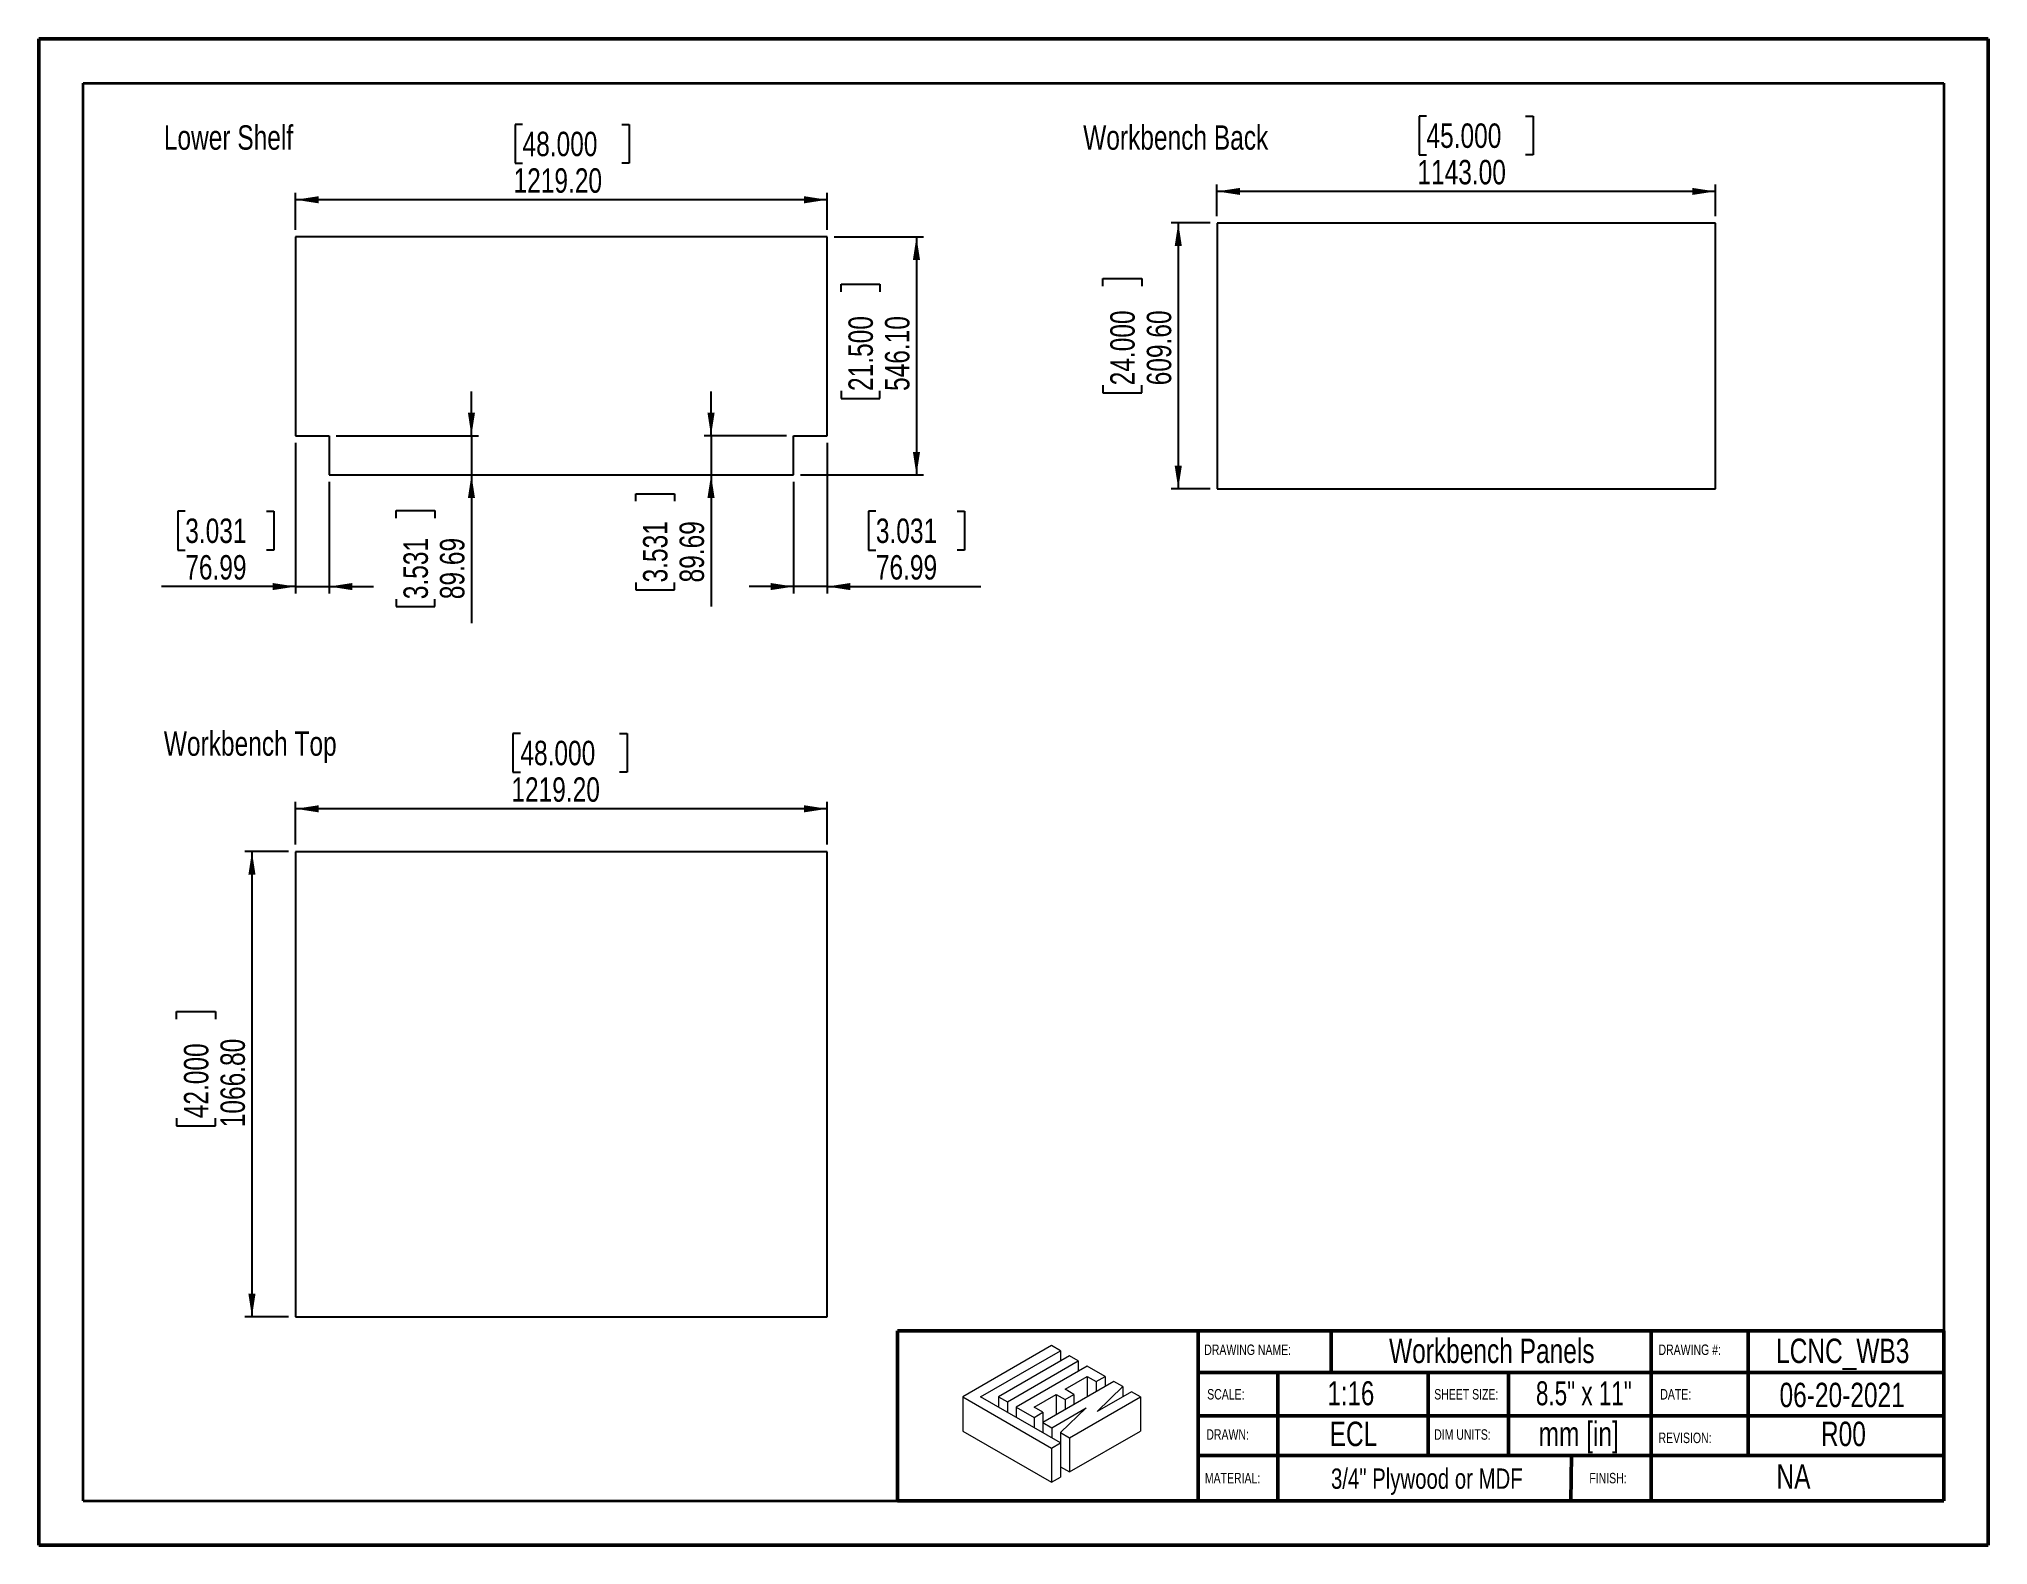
# Model space of a CAD drawing. Header units: millimetres. Extents: x 0 to 279, y 0 to 216.
import ezdxf

# ---------------------------------------------------------------- set-up
doc = ezdxf.new("R2010")
doc.units = ezdxf.units.MM
for name, color, linetype in [('DIM', 1, 'Continuous'), ('PAGE_BORDER', 7, 'Continuous'), ('TITLE_BLOCK_BORDER', 7, 'Continuous'), ('TITLE_BLOCK_TEXT', 8, 'Continuous')]:
    doc.layers.add(name, color=color, linetype=linetype)
doc.styles.add('SLDTEXTSTYLE0', font='TXT', dxfattribs={"width": 0.75})
doc.styles.add('SLDTEXTSTYLE1', font='TXT', dxfattribs={"width": 0.7})
doc.dimstyles.new('SLDDIMSTYLE0', dxfattribs={"dimtxt": 3.5, "dimasz": 3.302, "dimexe": 0, "dimexo": 0.0625, "dimgap": 0.875, "dimtad": 1, "dimlfac": 16, "dimrnd": 1e-09, "dimzin": 4, "dimdsep": 46, "dimtxsty": 'SLDTEXTSTYLE0', "dimsah": 1, "dimcen": 0.09, "dimadec": 0, "dimazin": 1, "dimtfac": 1, "dimtofl": 0, "dimtmove": 0, "dimatfit": 3, "dimfxl": 0, "dimfrac": 2, "dimtolj": 1, "dimtzin": 12, "dimarcsym": 0})
doc.dimstyles.new('SLDDIMSTYLE1', dxfattribs={"dimtxt": 3.5, "dimasz": 3.302, "dimexe": 0, "dimexo": 0.0625, "dimgap": 0.875, "dimtad": 1, "dimlfac": 16, "dimrnd": 1e-09, "dimzin": 12, "dimdsep": 46, "dimtxsty": 'SLDTEXTSTYLE0', "dimsah": 1, "dimcen": 0.09, "dimadec": 0, "dimazin": 3, "dimtfac": 1, "dimtmove": 0, "dimatfit": 0, "dimfxl": 0, "dimfrac": 2, "dimtolj": 1, "dimtzin": 12, "dimarcsym": 0})

# ---------------------------------------------------------------- blocks, each defined once
blk = doc.blocks.new('Lien3D Logo')
at = {"color": 7, "linetype": 'Continuous', "lineweight": 18}
for p, q in [((10.61, 16.33), (0, 10.21)), ((11.67, 15.71), (10.61, 16.33)), ((2.13, 10.21), (11.67, 15.71)), ((12.73, 15.1), (4.26, 10.21)), ((5.32, 9.59), (13.8, 14.49)), ((11.67, 15.71), (11.67, 14.49)), ((13.8, 14.49), (12.73, 15.1)), ((13.8, 14.49), (13.8, 13.26)), ((14.86, 13.87), (6.38, 8.98)), ((18.05, 12.03), (9.57, 7.13)), ((12.22, 11.12), (14.86, 12.64)), ((16.99, 12.64), (14.86, 13.87)), ((14.86, 12.64), (15.93, 12.03)), ((14.86, 12.64), (14.86, 10.19)), ((15.93, 12.03), (16.99, 12.64)), ((15.93, 12.03), (15.93, 10.8)), ((16.99, 12.64), (16.99, 11.42)), ((19.12, 11.42), (18.05, 12.03)), ((0, 10.21), (0, 6.12)), ((0, 10.21), (10.61, 4.08)), ((11.67, 4.7), (2.13, 10.21)), ((4.26, 10.21), (4.26, 8.98)), ((4.26, 10.21), (5.32, 9.59)), ((5.32, 9.59), (5.32, 8.36)), ((8.51, 8.98), (11.15, 10.5)), ((11.15, 10.5), (12.22, 9.89)), ((11.15, 10.5), (11.15, 8.05)), ((13.28, 10.5), (12.22, 11.12)), ((12.22, 9.89), (13.28, 10.5)), ((12.22, 9.89), (12.22, 8.66)), ((12.73, 5.31), (21.21, 10.21)), ((13.28, 10.5), (13.28, 9.28)), ((16.04, 8.45), (19.12, 11.42)), ((20.15, 10.82), (16.04, 8.45)), ((19.12, 11.42), (19.12, 10.22)), ((21.21, 10.21), (20.15, 10.82)), ((21.21, 10.21), (21.21, 6.12)), ((6.38, 8.98), (8.51, 7.75)), ((6.38, 8.98), (6.38, 7.75)), ((9.57, 8.36), (8.51, 8.98)), ((8.51, 7.75), (9.57, 8.36)), ((8.51, 7.75), (8.51, 6.52)), ((9.57, 8.36), (9.57, 7.13)), ((9.57, 7.13), (10.64, 6.52)), ((9.57, 7.13), (9.57, 5.91)), ((10.64, 6.52), (14.75, 8.89)), ((14.75, 8.89), (11.67, 5.93)), ((0, 6.12), (10.61, 0)), ((10.61, 4.08), (11.67, 4.7)), ((10.64, 6.52), (10.64, 5.29)), ((11.67, 5.93), (12.73, 5.31)), ((11.67, 5.93), (11.67, 4.7)), ((11.67, 4.7), (11.67, 0.61)), ((12.73, 1.23), (21.21, 6.12)), ((12.73, 5.31), (12.73, 1.23)), ((10.61, 4.08), (10.61, 0)), ((10.61, 0), (11.67, 0.61)), ((11.67, 1.84), (12.73, 1.23))]:
    blk.add_line(p, q, dxfattribs=at)
blk = doc.blocks.new('_D')
at = {"layer": 'DIM'}
for p, q in [((69.32, 203.64), (68.25, 203.64)), ((68.25, 203.64), (68.25, 198.08)), ((83.54, 203.64), (84.61, 203.64)), ((84.61, 203.64), (84.61, 198.08)), ((68.25, 198.08), (69.32, 198.08)), ((84.61, 198.08), (83.54, 198.08)), ((36.79, 188.53), (36.79, 193.85)), ((112.99, 192.85), (36.79, 192.85)), ((112.99, 188.53), (112.99, 193.85))]:
    blk.add_line(p, q, dxfattribs=at)
for points in [[(36.79, 192.85), (40.09, 192.34), (40.09, 193.36)], [(112.99, 192.85), (109.69, 193.36), (109.69, 192.34)]]:
    blk.add_solid(points, dxfattribs=at)
at = {"layer": 'DIM', "char_height": 3.5, "attachment_point": 1, "style": 'SLDTEXTSTYLE0'}
for s, insert in [('48.000', (69.32, 202.6)), ('1219.20', (68.03, 197.36))]:
    blk.add_mtext(s, dxfattribs=dict(at, insert=insert))
blk = doc.blocks.new('_D_1')
at = {"layer": 'DIM'}
for p, q in [((113.99, 187.53), (126.79, 187.53)), ((125.79, 187.53), (125.79, 153.4)), ((115, 179.66), (115, 180.73)), ((115, 180.73), (120.55, 180.73)), ((120.55, 180.73), (120.55, 179.66)), ((115, 165.44), (115, 164.37)), ((120.55, 164.37), (120.55, 165.44)), ((115, 164.37), (120.55, 164.37)), ((109.18, 153.4), (126.79, 153.4))]:
    blk.add_line(p, q, dxfattribs=at)
for points in [[(125.79, 187.53), (125.28, 184.23), (126.3, 184.23)], [(125.79, 153.4), (126.3, 156.7), (125.28, 156.7)]]:
    blk.add_solid(points, dxfattribs=at)
at = {"layer": 'DIM', "char_height": 3.5, "attachment_point": 1, "rotation": 90, "style": 'SLDTEXTSTYLE0'}
for s, insert in [('21.500', (116.04, 165.44)), ('546.10', (121.28, 165.44))]:
    blk.add_mtext(s, dxfattribs=dict(at, insert=insert))
blk = doc.blocks.new('_D_2')
at = {"layer": 'DIM'}
for p, q in [((112.99, 158.01), (112.99, 136.4)), ((108.18, 152.4), (108.18, 136.4)), ((119.97, 148.19), (118.9, 148.19)), ((118.9, 148.19), (118.9, 142.64)), ((131.61, 148.19), (132.67, 148.19)), ((132.67, 148.19), (132.67, 142.64)), ((118.9, 142.64), (119.97, 142.64)), ((132.67, 142.64), (131.61, 142.64)), ((108.18, 137.4), (101.83, 137.4)), ((112.99, 137.4), (108.18, 137.4)), ((112.99, 137.4), (135.03, 137.4))]:
    blk.add_line(p, q, dxfattribs=at)
for points in [[(108.18, 137.4), (104.87, 137.91), (104.87, 136.89)], [(112.99, 137.4), (116.29, 136.89), (116.29, 137.91)]]:
    blk.add_solid(points, dxfattribs=at)
at = {"layer": 'DIM', "char_height": 3.5, "attachment_point": 1, "style": 'SLDTEXTSTYLE0'}
for s, insert in [('3.031', (119.97, 147.15)), ('76.99', (119.97, 141.91))]:
    blk.add_mtext(s, dxfattribs=dict(at, insert=insert))
blk = doc.blocks.new('_D_3')
at = {"layer": 'DIM'}
for p, q in [((96.34, 159.01), (96.34, 165.36)), ((107.18, 159.01), (95.34, 159.01)), ((96.34, 159.01), (96.34, 153.4)), ((96.34, 153.4), (96.34, 134.56)), ((85.55, 149.63), (85.55, 150.69)), ((85.55, 150.69), (91.1, 150.69)), ((91.1, 150.69), (91.1, 149.63)), ((85.55, 137.99), (85.55, 136.92)), ((85.55, 136.92), (91.1, 136.92)), ((91.1, 136.92), (91.1, 137.99))]:
    blk.add_line(p, q, dxfattribs=at)
for points in [[(96.34, 159.01), (96.85, 162.31), (95.83, 162.31)], [(96.34, 153.4), (95.83, 150.1), (96.85, 150.1)]]:
    blk.add_solid(points, dxfattribs=at)
at = {"layer": 'DIM', "char_height": 3.5, "attachment_point": 1, "rotation": 90, "style": 'SLDTEXTSTYLE0'}
for s, insert in [('3.531', (86.59, 137.99)), ('89.69', (91.83, 137.99))]:
    blk.add_mtext(s, dxfattribs=dict(at, insert=insert))
blk = doc.blocks.new('_D_4')
at = {"layer": 'DIM'}
for p, q in [((36.79, 158.01), (36.79, 136.4)), ((41.6, 152.4), (41.6, 136.4)), ((20.97, 148.19), (19.9, 148.19)), ((19.9, 148.19), (19.9, 142.64)), ((32.61, 148.19), (33.67, 148.19)), ((33.67, 148.19), (33.67, 142.64)), ((19.9, 142.64), (20.97, 142.64)), ((33.67, 142.64), (32.61, 142.64)), ((36.79, 137.4), (17.54, 137.4)), ((36.79, 137.4), (41.6, 137.4)), ((41.6, 137.4), (47.95, 137.4))]:
    blk.add_line(p, q, dxfattribs=at)
for points in [[(36.79, 137.4), (33.49, 137.91), (33.49, 136.89)], [(41.6, 137.4), (44.9, 136.89), (44.9, 137.91)]]:
    blk.add_solid(points, dxfattribs=at)
at = {"layer": 'DIM', "char_height": 3.5, "attachment_point": 1, "style": 'SLDTEXTSTYLE0'}
for s, insert in [('3.031', (20.97, 147.15)), ('76.99', (20.97, 141.91))]:
    blk.add_mtext(s, dxfattribs=dict(at, insert=insert))
blk = doc.blocks.new('_D_5')
at = {"layer": 'DIM'}
for p, q in [((61.99, 159.01), (61.99, 165.36)), ((42.6, 159.01), (62.99, 159.01)), ((61.99, 159.01), (61.99, 153.4)), ((61.99, 153.4), (61.99, 132.16)), ((51.2, 147.22), (51.2, 148.29)), ((51.2, 148.29), (56.76, 148.29)), ((56.76, 148.29), (56.76, 147.22)), ((51.2, 135.59), (51.2, 134.52)), ((51.2, 134.52), (56.76, 134.52)), ((56.76, 134.52), (56.76, 135.59))]:
    blk.add_line(p, q, dxfattribs=at)
for points in [[(61.99, 159.01), (62.5, 162.31), (61.49, 162.31)], [(61.99, 153.4), (61.49, 150.1), (62.5, 150.1)]]:
    blk.add_solid(points, dxfattribs=at)
at = {"layer": 'DIM', "char_height": 3.5, "attachment_point": 1, "rotation": 90, "style": 'SLDTEXTSTYLE0'}
for s, insert in [('3.531', (52.25, 135.59)), ('89.69', (57.48, 135.59))]:
    blk.add_mtext(s, dxfattribs=dict(at, insert=insert))
blk = doc.blocks.new('_D_6')
at = {"layer": 'DIM'}
for p, q in [((69.01, 116.33), (67.94, 116.33)), ((67.94, 116.33), (67.94, 110.78)), ((83.23, 116.33), (84.3, 116.33)), ((84.3, 116.33), (84.3, 110.78)), ((67.94, 110.78), (69.01, 110.78)), ((84.3, 110.78), (83.23, 110.78)), ((36.79, 100.4), (36.79, 106.54)), ((112.99, 100.4), (112.99, 106.54)), ((112.99, 105.54), (36.79, 105.54))]:
    blk.add_line(p, q, dxfattribs=at)
for points in [[(36.79, 105.54), (40.09, 105.03), (40.09, 106.05)], [(112.99, 105.54), (109.69, 106.05), (109.69, 105.03)]]:
    blk.add_solid(points, dxfattribs=at)
at = {"layer": 'DIM', "char_height": 3.5, "attachment_point": 1, "style": 'SLDTEXTSTYLE0'}
for s, insert in [('48.000', (69.01, 115.29)), ('1219.20', (67.72, 110.05))]:
    blk.add_mtext(s, dxfattribs=dict(at, insert=insert))
blk = doc.blocks.new('_D_7')
at = {"layer": 'DIM'}
for p, q in [((35.79, 99.4), (29.53, 99.4)), ((30.53, 99.4), (30.53, 32.72)), ((19.73, 75.4), (19.73, 76.47)), ((19.73, 76.47), (25.29, 76.47)), ((25.29, 76.47), (25.29, 75.4)), ((19.73, 61.18), (19.73, 60.11)), ((19.73, 60.11), (25.29, 60.11)), ((25.29, 60.11), (25.29, 61.18)), ((35.79, 32.72), (29.53, 32.72))]:
    blk.add_line(p, q, dxfattribs=at)
for points in [[(30.53, 99.4), (30.02, 96.09), (31.04, 96.09)], [(30.53, 32.72), (31.04, 36.02), (30.02, 36.02)]]:
    blk.add_solid(points, dxfattribs=at)
at = {"layer": 'DIM', "char_height": 3.5, "attachment_point": 1, "rotation": 90, "style": 'SLDTEXTSTYLE0'}
for s, insert in [('42.000', (20.78, 61.18)), ('1066.80', (26.02, 59.89))]:
    blk.add_mtext(s, dxfattribs=dict(at, insert=insert))
blk = doc.blocks.new('_D_8')
at = {"layer": 'DIM'}
for p, q in [((198.9, 204.84), (197.83, 204.84)), ((197.83, 204.84), (197.83, 199.28)), ((213.12, 204.84), (214.19, 204.84)), ((214.19, 204.84), (214.19, 199.28)), ((197.83, 199.28), (198.9, 199.28)), ((214.19, 199.28), (213.12, 199.28)), ((168.87, 190.52), (168.87, 195.05)), ((240.31, 194.05), (168.87, 194.05)), ((240.31, 190.52), (240.31, 195.05))]:
    blk.add_line(p, q, dxfattribs=at)
for points in [[(168.87, 194.05), (172.17, 193.54), (172.17, 194.55)], [(240.31, 194.05), (237.01, 194.55), (237.01, 193.54)]]:
    blk.add_solid(points, dxfattribs=at)
at = {"layer": 'DIM', "char_height": 3.5, "attachment_point": 1, "style": 'SLDTEXTSTYLE0'}
for s, insert in [('45.000', (198.9, 203.79)), ('1143.00', (197.6, 198.56))]:
    blk.add_mtext(s, dxfattribs=dict(at, insert=insert))
blk = doc.blocks.new('_D_9')
at = {"layer": 'DIM'}
for p, q in [((167.87, 189.52), (162.32, 189.52)), ((163.32, 189.52), (163.32, 151.42)), ((152.53, 180.48), (152.53, 181.54)), ((152.53, 181.54), (158.08, 181.54)), ((158.08, 181.54), (158.08, 180.48)), ((152.53, 166.25), (152.53, 165.19)), ((152.53, 165.19), (158.08, 165.19)), ((158.08, 165.19), (158.08, 166.25)), ((167.87, 151.42), (162.32, 151.42))]:
    blk.add_line(p, q, dxfattribs=at)
for points in [[(163.32, 189.52), (162.81, 186.21), (163.83, 186.21)], [(163.32, 151.42), (163.83, 154.72), (162.81, 154.72)]]:
    blk.add_solid(points, dxfattribs=at)
at = {"layer": 'DIM', "char_height": 3.5, "attachment_point": 1, "rotation": 90, "style": 'SLDTEXTSTYLE0'}
for s, insert in [('24.000', (153.57, 166.25)), ('609.60', (158.81, 166.25))]:
    blk.add_mtext(s, dxfattribs=dict(at, insert=insert))

msp = doc.modelspace()

# ---------------------------------------------------------------- linework, layer by layer
at = {"color": 7, "linetype": 'Continuous', "lineweight": 50}
for p, q in [((0, 0), (0, 215.9)), ((0, 215.9), (279.4, 215.9)), ((279.4, 0), (279.4, 215.9)), ((0, 0), (279.4, 0))]:
    msp.add_line(p, q, dxfattribs=at)
at = {"color": 7, "linetype": 'Continuous', "lineweight": 25}
for p, q in [((36.7891, 187.53078), (36.7891, 159.00539)), ((112.9891, 187.53078), (36.7891, 187.53078)), ((112.9891, 159.00539), (112.9891, 187.53078)), ((240.31016, 189.51516), (168.87266, 189.51516)), ((168.87266, 189.51516), (168.87266, 151.41516)), ((240.31016, 151.41516), (240.31016, 189.51516)), ((36.7891, 159.00539), (41.60121, 159.00539)), ((41.60121, 159.00539), (41.60121, 153.39953)), ((108.177, 153.39953), (108.177, 159.00539)), ((108.177, 159.00539), (112.9891, 159.00539)), ((41.60121, 153.39953), (108.177, 153.39953)), ((168.87266, 151.41516), (240.31016, 151.41516)), ((36.7891, 99.39576), (36.7891, 32.72076)), ((112.9891, 99.39576), (36.7891, 99.39576)), ((112.9891, 32.72076), (112.9891, 99.39576)), ((36.7891, 32.72076), (112.9891, 32.72076))]:
    msp.add_line(p, q, dxfattribs=at)
at = {"layer": 'PAGE_BORDER', "lineweight": 35}
for p, q in [((6.35, 209.55), (273.05, 209.55)), ((6.35, 6.35), (6.35, 209.55)), ((273.05, 209.55), (273.05, 6.35)), ((6.35, 6.35), (273.05, 6.35))]:
    msp.add_line(p, q, dxfattribs=at)
at = {"layer": 'TITLE_BLOCK_BORDER', "lineweight": 50}
for p, q in [((123.08735, 30.70793), (123.08735, 6.35)), ((166.17971, 30.70793), (123.08735, 30.70793)), ((166.17971, 30.70793), (166.17971, 6.35)), ((273.05, 30.70793), (166.17971, 30.70793)), ((185.23796, 30.70793), (185.23796, 24.77785)), ((231.12584, 30.70793), (231.12584, 6.35)), ((245.02951, 30.70793), (245.02951, 12.83898)), ((273.05, 30.70793), (273.05, 6.35)), ((273.05, 24.73273), (166.17971, 24.73273)), ((177.60569, 24.73273), (177.60569, 6.35)), ((199.16047, 24.73273), (199.16047, 12.83898)), ((210.63796, 24.73273), (210.63796, 12.83898)), ((273.05, 18.51814), (166.17971, 18.51814)), ((166.35965, 12.83898), (273.05, 12.83898)), ((219.70482, 12.83898), (219.61486, 6.35)), ((166.17971, 6.35), (123.08735, 6.35)), ((166.17971, 6.35), (273.05, 6.35))]:
    msp.add_line(p, q, dxfattribs=at)

# ---------------------------------------------------------------- block references
at = {"layer": 'TITLE_BLOCK_BORDER', "xscale": 1.2, "yscale": 1.2, "zscale": 1.2}
msp.add_blockref('Lien3D Logo', (132.43209, 8.99747), dxfattribs=at)

# ---------------------------------------------------------------- texts
at = {"layer": 'DIM', "char_height": 3.5, "attachment_point": 1, "style": 'SLDTEXTSTYLE0'}
for s, insert in [('Lower Shelf', (17.89708, 203.52506)), ('Workbench Back', (149.68946, 203.52506)), ('Workbench Top', (17.89708, 116.6459))]:
    msp.add_mtext(s, dxfattribs=dict(at, insert=insert))
at = {"layer": 'TITLE_BLOCK_TEXT'}
for s, insert, char_height, attachment_point, style in [('DRAWING NAME:', (167.04192, 28.74093), 1.5, 1, 'SLDTEXTSTYLE0'), ('Workbench Panels', (208.26516, 29.58574), 3.5, 2, 'SLDTEXTSTYLE0'), ('DRAWING #:', (232.16412, 28.74575), 1.5, 1, 'SLDTEXTSTYLE0'), ('LCNC_WB3', (258.57179, 29.58574), 3.5, 2, 'SLDTEXTSTYLE0'), ('SCALE:', (167.46671, 22.36054), 1.5, 1, 'SLDTEXTSTYLE0'), ('1:16', (188.06324, 23.47569), 3.439583, 2, 'SLDTEXTSTYLE0'), ('SHEET SIZE:', (200.01256, 22.36054), 1.5, 1, 'SLDTEXTSTYLE0'), ('8.5" x 11"', (221.46289, 23.47569), 3.439583, 2, 'SLDTEXTSTYLE1'), ('DATE:', (232.41748, 22.36054), 1.5, 1, 'SLDTEXTSTYLE0'), ('06-20-2021', (258.49037, 23.26317), 3.5, 2, 'SLDTEXTSTYLE0'), ('ECL', (188.4337, 17.68149), 3.5, 2, 'SLDTEXTSTYLE0'), ('mm [in]', (220.73023, 17.68149), 3.5, 2, 'SLDTEXTSTYLE0'), ('R00', (258.67144, 17.68149), 3.5, 2, 'SLDTEXTSTYLE0'), ('DRAWN:', (167.34385, 16.59108), 1.5, 1, 'SLDTEXTSTYLE0'), ('DIM UNITS:', (200.00826, 16.59108), 1.5, 1, 'SLDTEXTSTYLE0'), ('REVISION:', (232.16412, 16.11107), 1.5, 1, 'SLDTEXTSTYLE0'), ('NA', (251.51113, 11.56356), 3.5, 2, 'SLDTEXTSTYLE0'), ('MATERIAL:', (167.13075, 10.34161), 1.5, 1, 'SLDTEXTSTYLE0'), ('3/4" Plywood or MDF', (198.95135, 10.97229), 2.9104167, 2, 'SLDTEXTSTYLE0'), ('FINISH:', (222.24472, 10.34161), 1.5, 1, 'SLDTEXTSTYLE0')]:
    msp.add_mtext(s, dxfattribs=dict(at, insert=insert, char_height=char_height, attachment_point=attachment_point, style=style))

# ---------------------------------------------------------------- dimensions: what is measured, and where the dimension line sits
at = {"layer": 'DIM'}
for base, p1, p2, dimstyle, picture, middle in [((168.87266, 194.04558), (240.31016, 189.51516), (168.87266, 189.51516), 'SLDDIMSTYLE0', '_D_8', (206.00855, 194.04558)), ((41.60121, 137.39953), (36.7891, 159.00539), (41.60121, 153.39953), 'SLDDIMSTYLE1', '_D_4', (26.7891, 137.39953)), ((108.177, 137.39953), (112.9891, 159.00539), (108.177, 153.39953), 'SLDDIMSTYLE1', '_D_2', (125.78852, 137.39953)), ((36.7891, 105.5405), (112.9891, 99.39576), (36.7891, 99.39576), 'SLDDIMSTYLE0', '_D_6', (76.12155, 105.5405))]:
    dim = msp.add_linear_dim(base=base, p1=p1, p2=p2, dimstyle=dimstyle, dxfattribs=at)
    dim.commit()
    dim.dimension.update_dxf_attribs({"geometry": picture, "text_midpoint": middle, "dimtype": 160})
for base, p1, p2, angle, dimstyle, picture, middle in [((36.7891, 192.84713), (112.9891, 187.53078), (36.7891, 187.53078), 0, 'SLDDIMSTYLE0', '_D', (76.43269, 192.84713)), ((125.78852, 153.39953), (112.9891, 187.53078), (108.177, 153.39953), 90, 'SLDDIMSTYLE0', '_D_1', (125.78852, 172.55289)), ((163.32087, 151.41516), (168.87266, 189.51516), (168.87266, 151.41516), 90, 'SLDDIMSTYLE0', '_D_9', (163.32087, 173.36396)), ((61.99388, 153.39953), (41.60121, 159.00539), (41.60121, 153.39953), 90, 'SLDDIMSTYLE1', '_D_5', (61.99388, 141.40614)), ((96.33851, 153.39953), (108.177, 159.00539), (108.177, 153.39953), 90, 'SLDDIMSTYLE1', '_D_3', (96.33851, 143.80783)), ((30.52722, 32.72076), (36.7891, 99.39576), (36.7891, 32.72076), 90, 'SLDDIMSTYLE0', '_D_7', (30.52722, 68.29144))]:
    dim = msp.add_linear_dim(base=base, p1=p1, p2=p2, angle=angle, dimstyle=dimstyle, dxfattribs=at)
    dim.commit()
    dim.dimension.update_dxf_attribs({"geometry": picture, "text_midpoint": middle, "dimtype": 160})

doc.saveas('drawing.dxf')
